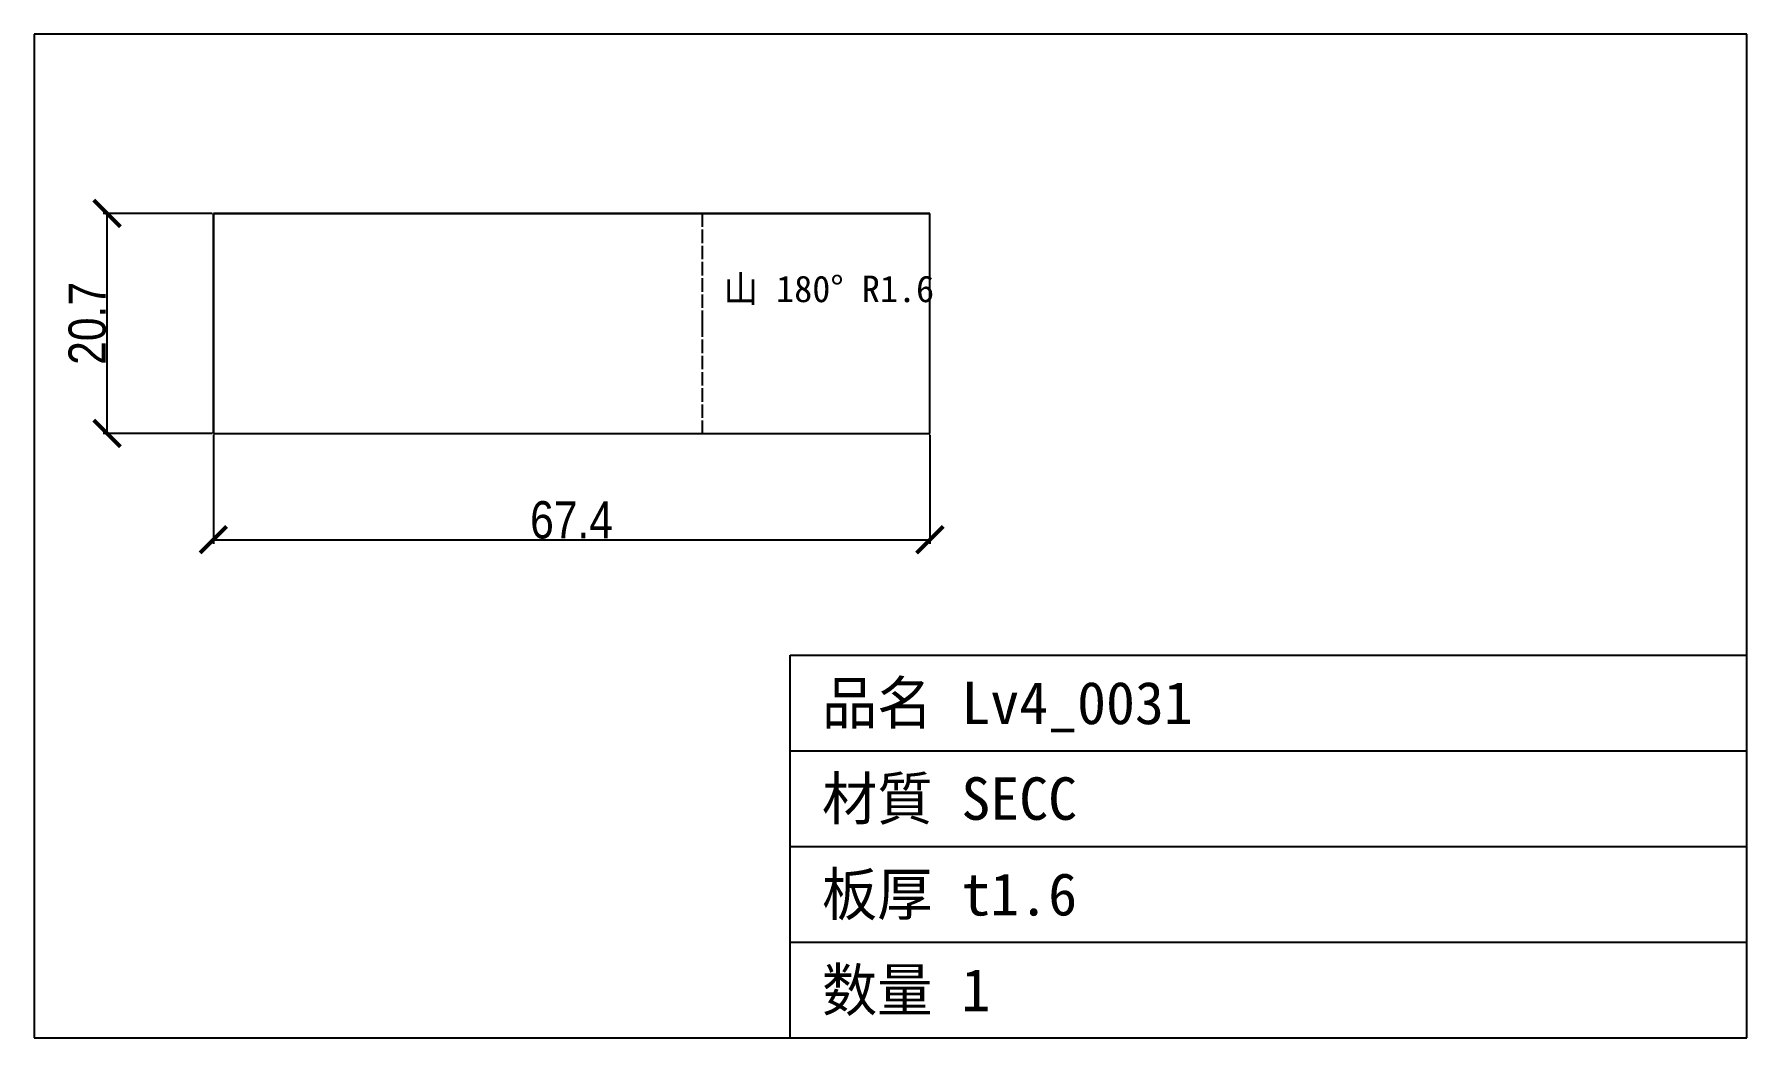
# Model space of a CAD drawing. Header units: millimetres. Extents: x -17 to 144, y -57 to 38.
import ezdxf

# ---------------------------------------------------------------- set-up
doc = ezdxf.new("R2010")
doc.units = ezdxf.units.MM
doc.linetypes.add('DASHED', pattern=[1.524, 1.27, -0.254])
doc.styles.add('OpenSansCondensed-Light', font='OpenSansCondensed-Light.ttf')
doc.dimstyles.new('EZDXF', dxfattribs={"dimtxt": 0.25, "dimasz": 0.175, "dimexe": 0.375, "dimexo": 0.125, "dimgap": 0.1, "dimtad": 1, "dimlfac": 100, "dimzin": 12, "dimdsep": 46, "dimtxsty": 'OpenSansCondensed-Light', "dimblk": 'ARCHTICK', "dimcen": 2.5, "dimazin": 3, "dimtfac": 0.5, "dimtmove": 2, "dimatfit": 3})

# ---------------------------------------------------------------- blocks, each defined once
blk = doc.blocks.new('_ARCHTICK')
at = {"color": 0, "linetype": 'BYBLOCK', "const_width": 0.15}
blk.add_lwpolyline([(-0.5, -0.5), (0.5, 0.5)], dxfattribs=at)

msp = doc.modelspace()

# ---------------------------------------------------------------- linework, layer by layer
at = {"color": 7, "linetype": 'CONTINUOUS'}
for p, q in [((144.25, 37.55), (-16.85, 37.55)), ((-16.85, 37.55), (-16.85, -56.85)), ((144.25, -56.85), (144.25, 37.55)), ((0, 20.7), (0, 0)), ((0, 0), (0, 20.7)), ((67.4, 20.7), (0, 20.7)), ((0, 20.7), (67.4, 20.7)), ((67.4, 0), (67.4, 20.7)), ((0, 0), (33.94, 0)), ((33.94, 0), (35.42, 0)), ((35.42, 0), (67.4, 0)), ((54.25, -56.85), (54.25, -20.85)), ((54.25, -20.85), (144.25, -20.85)), ((54.25, -29.85), (144.25, -29.85)), ((54.25, -38.85), (144.25, -38.85)), ((54.25, -47.85), (144.25, -47.85)), ((-16.85, -56.85), (144.25, -56.85))]:
    msp.add_line(p, q, dxfattribs=at)
at = {"color": 1, "linetype": 'DASHED'}
for p, q in [((45.99, 20.7), (45.99, 10.35)), ((45.99, 10.35), (45.99, 0))]:
    msp.add_line(p, q, dxfattribs=at)

# ---------------------------------------------------------------- texts
at = {"color": 2}
for s, height, p in [('山 180° R1.6', 2.5, (47.99, 12.35)), ('品名 Lv4_0031', 4, (57.25, -27.35)), ('材質 SECC', 4, (57.25, -36.35)), ('板厚 t1.6', 4, (57.25, -45.35)), ('数量 1', 4, (57.25, -54.35))]:
    msp.add_text(s, height=height, dxfattribs=at).set_placement(p)

# ---------------------------------------------------------------- dimensions: what is measured, and where the dimension line sits
msp.add_linear_dim(base=(-10, 0), p1=(0, 0), p2=(0, 20.7), angle=90, dimstyle='EZDXF', override={"dimtxt": 3.5, "dimasz": 2.5, "dimdec": 1, "dimlfac": 1}, dxfattribs=at).render()
msp.add_linear_dim(base=(0, -10), p1=(0, 0), p2=(67.4, 0), dimstyle='EZDXF', override={"dimtxt": 3.5, "dimasz": 2.5, "dimdec": 1, "dimlfac": 1}, dxfattribs=at).render()

doc.saveas('drawing.dxf')
